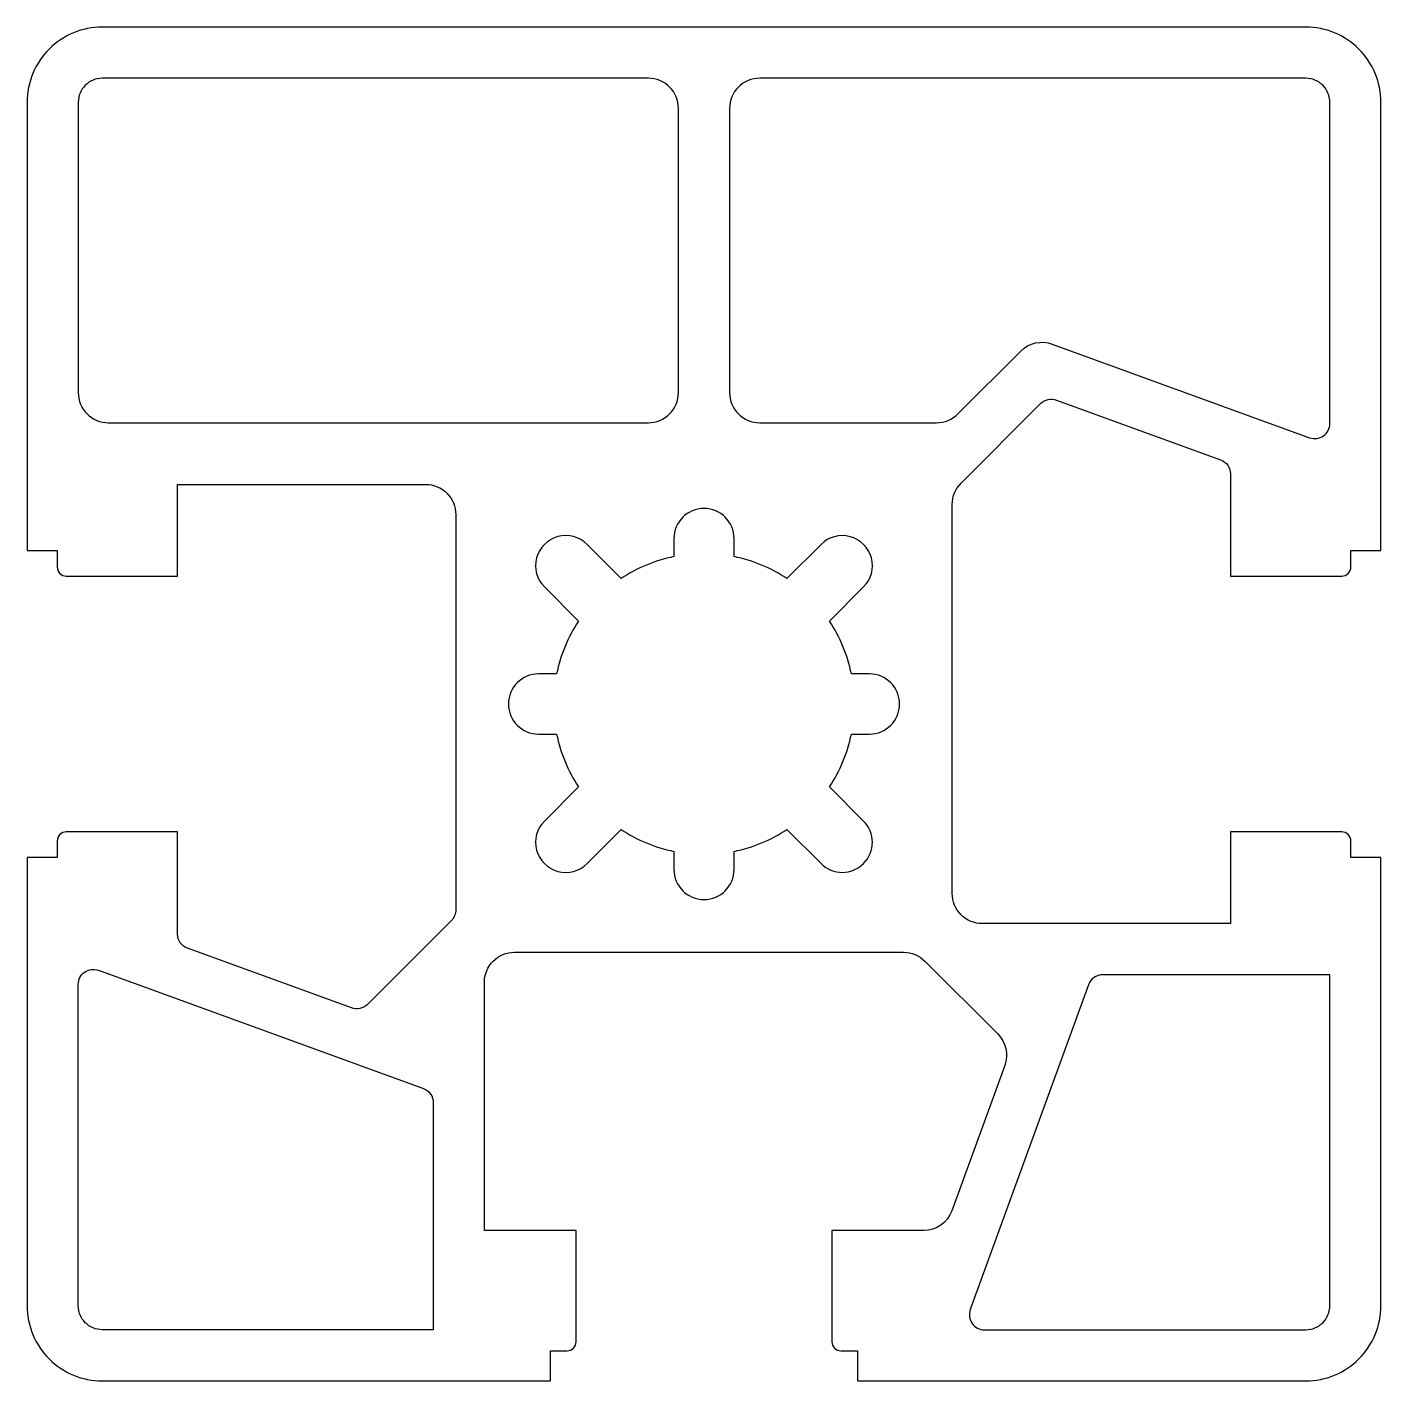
# Model space of a CAD drawing. Extents: x 12140 to 12185, y 100.6 to 145.6.
import ezdxf

# ---------------------------------------------------------------- set-up
doc = ezdxf.new("R2010")
doc.units = 0
doc.layers.get('0').update_dxf_attribs({"linetype": 'CONTINUOUS'})

msp = doc.modelspace()

# ---------------------------------------------------------------- linework, layer by layer
for points in [[(12170.694, 106.296, -0.315299), (12169.754, 105.638), (12166.706, 105.638), (12166.706, 101.938, 0.414214), (12167.006, 101.638), (12167.556, 101.638), (12167.556, 100.638), (12182.456, 100.638, 0.414214), (12184.956, 103.138), (12184.956, 118.038), (12183.956, 118.038), (12183.956, 118.588, 0.414214), (12183.656, 118.888), (12179.956, 118.888), (12179.956, 115.838), (12171.706, 115.838, -0.414214), (12170.706, 116.838), (12170.706, 129.772, -0.198912), (12170.999, 130.479), (12173.646, 133.126, -0.291473), (12174.17, 133.242), (12179.627, 131.256, -0.315299), (12179.956, 130.786), (12179.956, 127.388), (12183.656, 127.388, 0.414214), (12183.956, 127.688), (12183.956, 128.238), (12184.956, 128.238), (12184.956, 143.138, 0.414214), (12182.456, 145.638), (12142.456, 145.638, 0.414214), (12139.956, 143.138), (12139.956, 128.238), (12140.956, 128.238), (12140.956, 127.688, 0.414214), (12141.256, 127.388), (12144.956, 127.388), (12144.956, 130.438), (12153.206, 130.438, -0.414214), (12154.206, 129.438), (12154.206, 116.297, -0.198912), (12154.059, 115.944), (12151.266, 113.15, -0.291473), (12150.741, 113.034), (12145.285, 115.02, -0.315299), (12144.956, 115.49), (12144.956, 118.888), (12141.256, 118.888, 0.414214), (12140.956, 118.588), (12140.956, 118.038), (12139.956, 118.038), (12139.956, 103.138, 0.414214), (12142.456, 100.638), (12157.356, 100.638), (12157.356, 101.638), (12157.906, 101.638, 0.414214), (12158.206, 101.938), (12158.206, 105.638), (12155.156, 105.638), (12155.156, 113.888, -0.414214), (12156.156, 114.888), (12169.089, 114.888, -0.198912), (12169.797, 114.595), (12172.218, 112.173, -0.291473), (12172.451, 111.124)], [(12141.656, 143.138), (12141.656, 133.488, 0.414214), (12142.656, 132.488), (12160.606, 132.488, 0.414214), (12161.606, 133.488), (12161.606, 142.938, 0.414214), (12160.606, 143.938), (12142.456, 143.938, 0.414214)], [(12164.306, 143.938, 0.414214), (12163.306, 142.938), (12163.306, 133.488, 0.414214), (12164.306, 132.488), (12170.189, 132.488, 0.198912), (12170.897, 132.781), (12172.984, 134.869, -0.291473), (12174.033, 135.101), (12182.585, 131.989, 0.520567), (12183.256, 132.459), (12183.256, 143.138, 0.414214), (12182.456, 143.938)], [(12157.152, 127.027), (12158.285, 125.895, 0.095964), (12157.557, 124.138), (12156.956, 124.138, 1), (12156.956, 122.138), (12157.557, 122.138, 0.095964), (12158.285, 120.381), (12157.152, 119.249, 1), (12158.567, 117.835), (12159.699, 118.967, 0.095964), (12161.456, 118.239), (12161.456, 117.638, 1), (12163.456, 117.638), (12163.456, 118.239, 0.095964), (12165.213, 118.967), (12166.345, 117.835, 1), (12167.759, 119.249), (12166.627, 120.381, 0.095964), (12167.355, 122.138), (12167.956, 122.138, 1), (12167.956, 124.138), (12167.355, 124.138, 0.095964), (12166.627, 125.895), (12167.759, 127.027, 1), (12166.345, 128.441), (12165.213, 127.309, 0.095964), (12163.456, 128.037), (12163.456, 128.638, 1), (12161.456, 128.638), (12161.456, 128.037, 0.095964), (12159.699, 127.309), (12158.567, 128.441, 1)], [(12141.656, 103.138), (12141.656, 113.818, -0.520567), (12142.327, 114.287), (12153.127, 110.357, -0.315299), (12153.456, 109.887), (12153.456, 102.338), (12142.456, 102.338, -0.414214)], [(12175.707, 114.138, 0.315299), (12175.237, 113.809), (12171.306, 103.009, 0.520567), (12171.776, 102.338), (12182.456, 102.338, 0.414214), (12183.256, 103.138), (12183.256, 114.138)]]:
    msp.add_lwpolyline(points, format="xyb", close=True)

doc.saveas('drawing.dxf')
